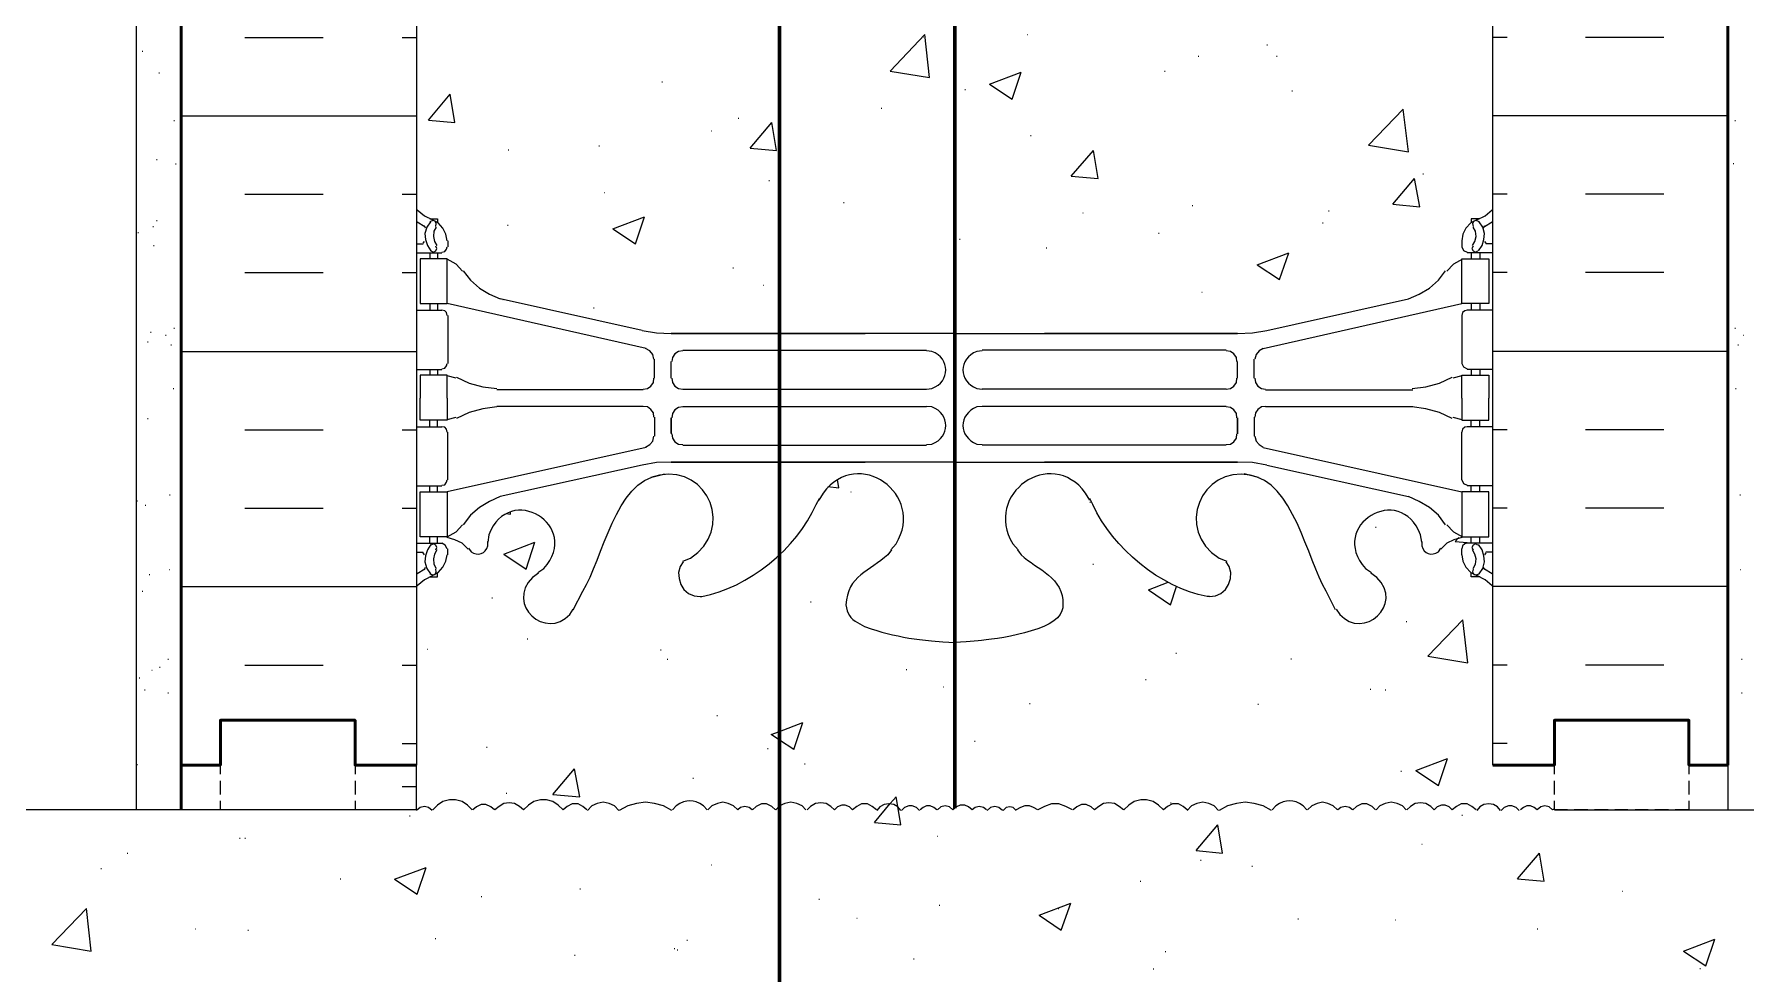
# Model space of a CAD drawing. Header units: millimetres. Extents: x 14 to 201, y 16 to 268.
# Drawn here: x 80 to 140.6, y 169.4 to 202.6 of the extents above; entities that cross this region are included whole.
import ezdxf

# ---------------------------------------------------------------- set-up
doc = ezdxf.new("R2010")
doc.units = ezdxf.units.MM
doc.header["$MEASUREMENT"] = 0
doc.layers.get('0').update_dxf_attribs({"linetype": 'CONTINUOUS'})

msp = doc.modelspace()

# ---------------------------------------------------------------- linework, layer by layer
at = {"color": 0, "linetype": 'Continuous', "lineweight": 15, "true_color": 0x000007}
for p, q in [((83.651, 233.913), (83.651, 175.175)), ((93.599, 196.003), (93.874, 195.834)), ((93.895, 195.77), (93.853, 195.855)), ((131.381, 195.855), (131.339, 195.77)), ((131.381, 195.834), (131.657, 196.003)), ((93.578, 195.22), (93.811, 195.22)), ((93.811, 195.241), (93.853, 195.305)), ((94.679, 195.326), (94.679, 195.114)), ((130.577, 195.326), (130.577, 195.114)), ((131.381, 195.305), (131.424, 195.241)), ((131.678, 195.22), (131.424, 195.22)), ((93.578, 194.903), (94.467, 194.903)), ((94.043, 194.903), (94.043, 194.691)), ((94.319, 194.903), (94.319, 194.691)), ((131.678, 194.903), (130.768, 194.903)), ((130.916, 194.903), (130.916, 194.691)), ((131.212, 194.903), (131.212, 194.691)), ((93.578, 192.871), (94.467, 192.871)), ((94.043, 193.103), (94.043, 192.871)), ((94.319, 193.103), (94.319, 192.871)), ((101.706, 191.516), (94.657, 193.103)), ((94.679, 192.68), (94.679, 190.987)), ((101.558, 192.151), (96.541, 193.273)), ((123.55, 191.516), (130.577, 193.103)), ((123.677, 192.151), (128.693, 193.273)), ((130.577, 192.68), (130.577, 190.987)), ((131.678, 192.871), (130.768, 192.871)), ((130.916, 193.103), (130.916, 192.871)), ((131.212, 193.103), (131.212, 192.871)), ((102.595, 192.045), (109.453, 192.045)), ((112.628, 192.045), (102.595, 192.045)), ((112.628, 192.045), (122.64, 192.045)), ((122.64, 192.045), (115.803, 192.045)), ((102.002, 190.458), (102.002, 191.135)), ((102.595, 190.458), (102.595, 191.05)), ((102.595, 190.479), (102.595, 191.029)), ((102.997, 191.452), (111.633, 191.452)), ((111.823, 191.41), (111.633, 191.431)), ((113.601, 191.431), (113.411, 191.41)), ((122.237, 191.452), (113.601, 191.452)), ((122.64, 190.458), (122.64, 191.05)), ((122.64, 190.479), (122.64, 191.029)), ((123.232, 190.458), (123.232, 191.135)), ((93.578, 190.775), (94.467, 190.775)), ((94.043, 190.775), (94.043, 190.563)), ((94.319, 190.775), (94.319, 190.563)), ((94.975, 190.458), (94.657, 190.542)), ((130.577, 190.542), (130.26, 190.458)), ((131.678, 190.775), (130.768, 190.775)), ((130.916, 190.775), (130.916, 190.563)), ((131.212, 190.775), (131.212, 190.563)), ((101.6, 190.055), (96.414, 190.055)), ((102.997, 190.077), (111.633, 190.077)), ((111.633, 190.077), (111.823, 190.098)), ((113.411, 190.098), (113.601, 190.077)), ((122.237, 190.077), (113.601, 190.077)), ((123.634, 190.055), (128.841, 190.055)), ((94.657, 188.997), (94.975, 189.082)), ((101.6, 189.463), (96.414, 189.463)), ((102.002, 189.082), (102.002, 188.404)), ((102.997, 189.463), (111.633, 189.463)), ((111.823, 189.442), (111.633, 189.463)), ((113.601, 189.463), (113.411, 189.442)), ((122.237, 189.463), (113.601, 189.463)), ((123.232, 189.082), (123.232, 188.404)), ((123.634, 189.463), (128.841, 189.463)), ((130.26, 189.082), (130.577, 188.997)), ((93.578, 188.743), (94.467, 188.743)), ((94.043, 188.743), (94.043, 188.976)), ((94.319, 188.743), (94.319, 188.976)), ((94.679, 186.859), (94.679, 188.553)), ((130.577, 186.859), (130.577, 188.553)), ((131.678, 188.743), (130.768, 188.743)), ((130.916, 188.743), (130.916, 188.976)), ((131.212, 188.743), (131.212, 188.976)), ((101.706, 188.002), (94.657, 186.436)), ((102.997, 188.087), (111.633, 188.087)), ((111.633, 188.108), (111.823, 188.129)), ((113.411, 188.129), (113.601, 188.108)), ((122.237, 188.087), (113.601, 188.087)), ((123.55, 188.002), (130.577, 186.436)), ((101.558, 187.388), (96.541, 186.267)), ((102.595, 187.494), (109.453, 187.494)), ((112.628, 187.494), (102.595, 187.494)), ((112.628, 187.494), (122.64, 187.494)), ((122.64, 187.494), (115.803, 187.494)), ((123.677, 187.388), (128.693, 186.267)), ((93.578, 186.648), (94.467, 186.648)), ((94.043, 186.436), (94.043, 186.648)), ((94.319, 186.436), (94.319, 186.648)), ((102.171, 187.029), (101.875, 186.944)), ((102.193, 187.029), (102.362, 187.071)), ((123.063, 187.029), (122.873, 187.071)), ((123.38, 186.944), (123.084, 187.029)), ((131.678, 186.648), (130.768, 186.648)), ((130.916, 186.436), (130.916, 186.648)), ((131.212, 186.436), (131.212, 186.648)), ((107.717, 185.991), (107.844, 186.203)), ((107.971, 186.394), (107.823, 186.14)), ((117.411, 186.14), (117.263, 186.394)), ((117.517, 185.991), (117.411, 186.203)), ((94.043, 184.616), (94.043, 184.848)), ((94.319, 184.616), (94.319, 184.848)), ((96.139, 184.912), (96.097, 184.658)), ((129.159, 184.658), (129.117, 184.912)), ((130.916, 184.616), (130.916, 184.848)), ((131.212, 184.616), (131.212, 184.848)), ((93.578, 184.616), (94.467, 184.616)), ((93.578, 184.298), (93.811, 184.298)), ((93.853, 184.213), (93.811, 184.277)), ((94.679, 184.213), (94.679, 184.425)), ((95.419, 184.446), (95.504, 184.319)), ((96.097, 184.531), (96.097, 184.679)), ((110.384, 184.383), (110.257, 184.213)), ((110.363, 184.383), (110.553, 184.594)), ((114.681, 184.595), (114.872, 184.383)), ((129.159, 184.679), (129.159, 184.531)), ((129.752, 184.319), (129.836, 184.446)), ((130.577, 184.213), (130.577, 184.425)), ((131.678, 184.616), (130.768, 184.616)), ((131.424, 184.277), (131.381, 184.213)), ((131.678, 184.298), (131.424, 184.298)), ((93.874, 183.705), (93.599, 183.536)), ((93.853, 183.684), (93.895, 183.769)), ((97.875, 183.578), (98.086, 183.727)), ((102.997, 183.981), (103.272, 184.086)), ((121.984, 184.087), (122.259, 183.981)), ((127.169, 183.727), (127.381, 183.578)), ((131.339, 183.769), (131.381, 183.684)), ((131.657, 183.536), (131.381, 183.705)), ((97.896, 183.557), (97.684, 183.409)), ((127.572, 183.409), (127.36, 183.557)), ((99.124, 182.266), (99.462, 182.922)), ((103.611, 182.732), (103.674, 182.732)), ((121.645, 182.732), (121.56, 182.732)), ((126.111, 182.266), (125.772, 182.922)), ((98.997, 182.097), (99.124, 182.287)), ((126.132, 182.287), (126.259, 182.097)), ((86.635, 176.445), (86.635, 176.763)), ((86.635, 176.445), (86.635, 176.763)), ((91.398, 176.763), (91.398, 176.445)), ((91.398, 176.763), (91.398, 176.445)), ((133.858, 176.445), (133.858, 176.763)), ((133.858, 176.445), (133.858, 176.763)), ((138.62, 176.763), (138.62, 176.445)), ((138.62, 176.763), (138.62, 176.445)), ((139.996, 176.763), (139.996, 175.175)), ((86.635, 175.726), (86.635, 176.212)), ((86.635, 175.726), (86.635, 176.212)), ((91.398, 176.212), (91.398, 175.726)), ((91.398, 176.212), (91.398, 175.726)), ((133.858, 175.726), (133.858, 176.212)), ((133.858, 175.726), (133.858, 176.212)), ((138.62, 176.212), (138.62, 175.726)), ((138.62, 176.212), (138.62, 175.726)), ((87.82, 175.175), (87.334, 175.175)), ((87.82, 175.175), (87.334, 175.175)), ((88.54, 175.175), (88.053, 175.175)), ((88.54, 175.175), (88.053, 175.175)), ((89.239, 175.175), (88.773, 175.175)), ((89.239, 175.175), (88.773, 175.175)), ((89.958, 175.175), (89.493, 175.175)), ((89.958, 175.175), (89.493, 175.175)), ((90.678, 175.175), (90.191, 175.175)), ((90.678, 175.175), (90.191, 175.175)), ((135.043, 175.175), (134.556, 175.175)), ((135.043, 175.175), (134.556, 175.175)), ((135.763, 175.175), (135.276, 175.175)), ((135.763, 175.175), (135.276, 175.175)), ((136.461, 175.175), (135.996, 175.175)), ((136.461, 175.175), (135.996, 175.175)), ((137.181, 175.175), (136.715, 175.175)), ((137.181, 175.175), (136.715, 175.175)), ((137.901, 175.175), (137.414, 175.175)), ((137.901, 175.175), (137.414, 175.175))]:
    msp.add_line(p, q, dxfattribs=at)
at = {"color": 0, "linetype": 'Continuous', "lineweight": 53, "true_color": 0x000007}
for p, q in [((85.238, 176.763), (85.238, 233.913)), ((139.996, 176.763), (139.996, 233.913)), ((85.238, 176.763), (85.238, 175.175)), ((85.238, 176.763), (85.259, 176.763))]:
    msp.add_line(p, q, dxfattribs=at)
at = {"color": 0, "linetype": 'Continuous', "lineweight": 25, "true_color": 0x000007}
for p, q in [((93.578, 233.913), (93.578, 176.763)), ((131.678, 176.763), (131.678, 233.913)), ((93.578, 175.175), (93.578, 176.763)), ((93.578, 175.175), (49.594, 175.175)), ((133.858, 175.175), (175.641, 175.175))]:
    msp.add_line(p, q, dxfattribs=at)
at = {"color": 0, "linetype": 'Continuous', "lineweight": 60, "true_color": 0x000007}
for p, q in [((112.628, 175.239), (112.628, 230.738)), ((106.426, 92.054), (106.426, 228.685))]:
    msp.add_line(p, q, dxfattribs=at)
at = {"color": 0, "linetype": 'Continuous', "lineweight": 15, "true_color": 0x656565}
for p, q in [((87.503, 202.523), (90.276, 202.523)), ((93.07, 202.523), (93.578, 202.523)), ((110.342, 201.337), (111.57, 202.629)), ((111.506, 202.544), (111.527, 202.544)), ((111.739, 201.104), (111.57, 202.628)), ((115.189, 202.628), (115.21, 202.628)), ((132.186, 202.523), (131.678, 202.523)), ((137.732, 202.523), (134.959, 202.523)), ((83.862, 202.036), (83.884, 202.036)), ((121.243, 201.866), (121.264, 201.866)), ((123.677, 202.269), (123.698, 202.269)), ((124.016, 201.866), (124.037, 201.866)), ((84.455, 201.274), (84.476, 201.274)), ((110.342, 201.337), (111.739, 201.104)), ((113.856, 200.872), (114.977, 201.295)), ((114.66, 200.342), (114.977, 201.295)), ((120.057, 201.337), (120.079, 201.337)), ((102.256, 200.956), (102.277, 200.956)), ((112.988, 200.681), (113.009, 200.681)), ((113.856, 200.872), (114.66, 200.342)), ((124.566, 200.639), (124.587, 200.639)), ((94.001, 199.602), (94.763, 200.512)), ((94.932, 199.517), (94.763, 200.512)), ((110.024, 200.025), (110.046, 200.025)), ((127.275, 198.713), (128.503, 199.983)), ((128.693, 198.48), (128.503, 199.983)), ((84.984, 199.581), (85.005, 199.581)), ((85.238, 199.75), (93.578, 199.75)), ((94.001, 199.602), (94.932, 199.517)), ((104.966, 199.665), (104.987, 199.665)), ((105.389, 198.607), (106.151, 199.517)), ((106.32, 198.522), (106.151, 199.517)), ((139.996, 199.75), (131.678, 199.75)), ((140.25, 199.581), (140.271, 199.581)), ((104.013, 199.221), (104.034, 199.221)), ((115.316, 199.051), (115.337, 199.051)), ((84.37, 198.205), (84.392, 198.205)), ((96.816, 198.543), (96.838, 198.543)), ((100.034, 198.691), (100.055, 198.691)), ((105.389, 198.607), (106.32, 198.522)), ((116.755, 197.612), (117.538, 198.522)), ((117.708, 197.527), (117.538, 198.522)), ((127.275, 198.713), (128.693, 198.48)), ((85.048, 198.056), (85.069, 198.056)), ((116.755, 197.612), (117.708, 197.527)), ((128.143, 196.617), (128.905, 197.527)), ((129.095, 196.533), (128.905, 197.527)), ((129.201, 197.697), (129.223, 197.697)), ((140.187, 198.057), (140.208, 198.057)), ((87.503, 196.977), (90.276, 196.977)), ((93.07, 196.977), (93.578, 196.977)), ((100.224, 197.04), (100.245, 197.04)), ((106.045, 197.464), (106.066, 197.464)), ((132.186, 196.977), (131.678, 196.977)), ((137.732, 196.977), (134.959, 196.977)), ((108.691, 196.681), (108.712, 196.681)), ((117.158, 196.321), (117.179, 196.321)), ((121.031, 196.575), (121.052, 196.575)), ((125.857, 196.384), (125.878, 196.384)), ((128.143, 196.617), (129.095, 196.533)), ((84.243, 195.834), (84.265, 195.834)), ((84.37, 196.046), (84.392, 196.046)), ((96.795, 195.876), (96.816, 195.876)), ((100.521, 195.749), (101.642, 196.173)), ((100.521, 195.749), (101.325, 195.22)), ((101.325, 195.22), (101.642, 196.173)), ((125.645, 195.961), (125.667, 195.961)), ((83.714, 195.622), (83.735, 195.622)), ((84.265, 195.157), (84.286, 195.157)), ((112.797, 195.389), (112.818, 195.389)), ((119.846, 195.601), (119.867, 195.601)), ((115.866, 195.072), (115.888, 195.072)), ((123.338, 194.479), (124.46, 194.903)), ((124.121, 193.95), (124.46, 194.903)), ((87.503, 194.204), (90.276, 194.204)), ((93.07, 194.204), (93.578, 194.204)), ((104.775, 194.373), (104.796, 194.373)), ((123.338, 194.479), (124.121, 193.95)), ((132.186, 194.204), (131.678, 194.204)), ((137.732, 194.204), (134.959, 194.204)), ((105.855, 193.76), (105.876, 193.76)), ((121.37, 193.506), (121.391, 193.506)), ((96.626, 193.252), (96.647, 193.252)), ((99.843, 192.955), (99.864, 192.955)), ((84.159, 192.088), (84.18, 192.088)), ((84.984, 192.236), (85.005, 192.236)), ((140.25, 192.236), (140.271, 192.236)), ((84.053, 191.749), (84.074, 191.749)), ((84.688, 191.982), (84.709, 191.982)), ((84.878, 191.643), (84.9, 191.643)), ((140.356, 191.643), (140.377, 191.643)), ((140.547, 191.982), (140.568, 191.982)), ((85.238, 191.41), (93.578, 191.41)), ((139.996, 191.41), (131.678, 191.41)), ((84.963, 190.098), (84.984, 190.098)), ((140.271, 190.098), (140.293, 190.098)), ((84.053, 189.039), (84.074, 189.039)), ((87.503, 188.637), (90.276, 188.637)), ((93.07, 188.637), (93.578, 188.637)), ((132.186, 188.637), (131.678, 188.637)), ((137.732, 188.637), (134.959, 188.637)), ((108.141, 186.626), (108.522, 186.584)), ((108.522, 186.584), (108.479, 186.88)), ((83.672, 186.119), (83.693, 186.119)), ((84.836, 186.33), (84.857, 186.33)), ((108.945, 186.436), (108.966, 186.436)), ((117.411, 186.076), (117.433, 186.076)), ((140.42, 186.33), (140.441, 186.33)), ((83.968, 185.97), (83.989, 185.97)), ((87.503, 185.864), (90.276, 185.864)), ((93.07, 185.864), (93.578, 185.864)), ((96.753, 185.674), (96.901, 185.653)), ((96.901, 185.653), (96.901, 185.737)), ((132.186, 185.864), (131.678, 185.864)), ((137.732, 185.864), (134.959, 185.864)), ((127.529, 185.187), (127.55, 185.187)), ((130.344, 184.679), (130.471, 184.827)), ((96.668, 184.235), (97.769, 184.658)), ((96.668, 184.235), (97.451, 183.705)), ((97.451, 183.705), (97.769, 184.658)), ((130.344, 184.679), (130.916, 184.637)), ((84.815, 183.684), (84.836, 183.684)), ((117.517, 183.875), (117.538, 183.875)), ((140.441, 183.684), (140.462, 183.684)), ((84.116, 183.515), (84.138, 183.515)), ((85.238, 183.092), (93.578, 183.092)), ((119.486, 182.965), (120.184, 183.24)), ((120.269, 182.435), (120.481, 183.092)), ((139.996, 183.092), (131.678, 183.092)), ((83.862, 182.922), (83.884, 182.922)), ((96.245, 182.689), (96.266, 182.689)), ((107.527, 182.541), (107.548, 182.541)), ((119.486, 182.965), (120.269, 182.435)), ((128.609, 181.843), (128.63, 181.843)), ((129.371, 180.615), (130.619, 181.906)), ((130.789, 180.382), (130.619, 181.906)), ((97.494, 181.229), (97.515, 181.229)), ((93.959, 180.869), (93.98, 180.869)), ((102.214, 180.848), (102.235, 180.848)), ((120.459, 180.721), (120.481, 180.721)), ((129.371, 180.615), (130.789, 180.382)), ((84.201, 180.128), (84.222, 180.128)), ((84.476, 180.234), (84.497, 180.234)), ((84.773, 180.509), (84.794, 180.509)), ((87.503, 180.298), (90.276, 180.298)), ((93.07, 180.298), (93.578, 180.298)), ((102.447, 180.509), (102.468, 180.509)), ((110.913, 180.149), (110.934, 180.149)), ((124.523, 180.53), (124.545, 180.53)), ((132.186, 180.298), (131.678, 180.298)), ((137.732, 180.298), (134.959, 180.298)), ((140.483, 180.509), (140.504, 180.509)), ((83.757, 179.853), (83.778, 179.853)), ((83.947, 179.43), (83.968, 179.43)), ((112.226, 179.536), (112.247, 179.536)), ((119.38, 179.79), (119.401, 179.79)), ((127.339, 179.451), (127.36, 179.451)), ((127.868, 179.43), (127.889, 179.43)), ((84.773, 179.324), (84.794, 179.324)), ((115.274, 178.943), (115.295, 178.943)), ((123.359, 178.922), (123.38, 178.922)), ((140.483, 179.324), (140.504, 179.324)), ((104.203, 178.52), (104.225, 178.52)), ((106.934, 177.313), (107.251, 178.266)), ((113.326, 177.609), (113.347, 177.609)), ((93.07, 177.525), (93.578, 177.525)), ((96.054, 177.398), (96.075, 177.398)), ((106.003, 177.355), (106.024, 177.355)), ((128.947, 176.572), (130.069, 176.996)), ((129.752, 176.043), (130.069, 176.996)), ((132.186, 177.525), (131.678, 177.525)), ((83.672, 176.784), (83.693, 176.784)), ((98.404, 175.726), (99.166, 176.636)), ((107.315, 176.805), (107.336, 176.805)), ((128.418, 176.551), (128.439, 176.551)), ((128.947, 176.572), (129.752, 176.043)), ((93.07, 176.001), (93.578, 176.001)), ((96.753, 175.768), (96.774, 175.768)), ((103.357, 176.297), (103.378, 176.297)), ((102.764, 175.323), (102.637, 175.175)), ((103.865, 175.175), (103.738, 175.323)), ((109.791, 174.731), (110.342, 175.408)), ((110.342, 175.408), (110.553, 175.641)), ((110.617, 175.302), (110.553, 175.641)), ((110.723, 174.646), (110.617, 175.302)), ((120.269, 175.429), (120.29, 175.429)), ((123.994, 175.323), (123.867, 175.175)), ((125.095, 175.175), (124.968, 175.323)), ((93.324, 174.964), (93.345, 174.964)), ((109.791, 174.731), (110.723, 174.646)), ((121.179, 173.736), (121.941, 174.646)), ((122.11, 173.651), (121.941, 174.646)), ((130.577, 174.985), (130.598, 174.985)), ((87.313, 174.18), (87.334, 174.18)), ((87.503, 174.18), (87.524, 174.18)), ((112.014, 174.244), (112.035, 174.244)), ((129.159, 173.969), (129.18, 173.969)), ((83.333, 173.651), (83.354, 173.651)), ((121.179, 173.736), (122.11, 173.651)), ((121.327, 173.397), (121.349, 173.397)), ((132.546, 172.741), (133.329, 173.651)), ((133.498, 172.657), (133.329, 173.651)), ((82.402, 173.101), (82.423, 173.101)), ((90.869, 172.741), (90.89, 172.741)), ((92.795, 172.72), (93.916, 173.143)), ((92.795, 172.72), (93.599, 172.191)), ((93.599, 172.191), (93.916, 173.143)), ((104.013, 173.228), (104.034, 173.228)), ((123.148, 173.186), (123.169, 173.186)), ((132.546, 172.741), (133.498, 172.657)), ((95.864, 172.106), (95.885, 172.106)), ((99.356, 172.381), (99.378, 172.381)), ((119.19, 172.656), (119.211, 172.656)), ((136.25, 172.297), (136.271, 172.297)), ((80.666, 170.413), (81.894, 171.683)), ((82.063, 170.18), (81.894, 171.683)), ((107.823, 172.021), (107.844, 172.021)), ((112.078, 171.81), (112.099, 171.81)), ((115.612, 171.45), (116.734, 171.873)), ((116.29, 171.683), (116.311, 171.683)), ((116.396, 170.921), (116.734, 171.873)), ((85.746, 170.963), (85.767, 170.963)), ((87.609, 170.921), (87.63, 170.921)), ((109.157, 171.344), (109.178, 171.344)), ((115.612, 171.45), (116.396, 170.921)), ((124.778, 171.323), (124.799, 171.323)), ((128.228, 171.281), (128.249, 171.281)), ((133.244, 170.963), (133.265, 170.963)), ((80.666, 170.413), (82.063, 170.18)), ((94.234, 170.624), (94.255, 170.624)), ((102.701, 170.265), (102.722, 170.265)), ((103.145, 170.561), (103.166, 170.561)), ((138.43, 170.18), (139.531, 170.603)), ((139.213, 169.651), (139.531, 170.603)), ((99.166, 170.032), (99.187, 170.032)), ((102.807, 170.222), (102.828, 170.222)), ((111.167, 169.905), (111.189, 169.905)), ((120.079, 170.159), (120.1, 170.159)), ((138.43, 170.18), (139.213, 169.651)), ((119.655, 169.545), (119.676, 169.545)), ((139.002, 169.566), (139.023, 169.566))]:
    msp.add_line(p, q, dxfattribs=at)
at = {"color": 0, "linetype": 'Continuous', "lineweight": 15, "true_color": 0x000007}
for points in [[(93.599, 196.427), (93.853, 196.215), (94.149, 196.067)], [(131.106, 196.067), (131.403, 196.215), (131.657, 196.427)], [(94.065, 196.003), (93.938, 195.813), (93.874, 195.58), (93.895, 195.368), (93.959, 195.157), (94.086, 194.966)], [(94.043, 196.109), (94.319, 196.109), (94.319, 195.982)], [(94.255, 195.834), (94.276, 195.94), (94.234, 196.024), (94.149, 196.046), (94.043, 196.003)], [(94.657, 195.326), (94.615, 195.559), (94.509, 195.77), (94.34, 195.961), (94.128, 196.067)], [(94.276, 195.813), (94.192, 195.665), (94.171, 195.474), (94.213, 195.305), (94.298, 195.157)], [(131.106, 196.067), (130.895, 195.961), (130.725, 195.77), (130.619, 195.559), (130.577, 195.326)], [(131.212, 196.109), (130.916, 196.109), (130.916, 195.982)], [(131.191, 196.003), (131.085, 196.046), (131.001, 196.024), (130.958, 195.94), (130.979, 195.834)], [(130.958, 195.157), (131.043, 195.305), (131.085, 195.474), (131.064, 195.665), (130.979, 195.813)], [(131.17, 194.966), (131.297, 195.157), (131.36, 195.368), (131.381, 195.58), (131.318, 195.813), (131.191, 196.003)], [(94.086, 194.966), (94.171, 194.924), (94.255, 194.966), (94.298, 195.051), (94.255, 195.135)], [(94.467, 194.924), (94.573, 194.945), (94.636, 195.03), (94.657, 195.114)], [(130.577, 195.114), (130.641, 194.987), (130.768, 194.924)], [(130.979, 195.135), (130.937, 195.051), (130.979, 194.966), (131.064, 194.924), (131.149, 194.966)], [(95.208, 194.246), (94.975, 194.5), (94.657, 194.67)], [(130.598, 194.67), (130.281, 194.5), (130.048, 194.246)], [(95.229, 194.268), (95.483, 193.929), (95.8, 193.654), (96.16, 193.442), (96.541, 193.273)], [(128.693, 193.273), (129.074, 193.442), (129.434, 193.654), (129.752, 193.929), (130.006, 194.268)], [(94.657, 192.68), (94.636, 192.786), (94.573, 192.849), (94.467, 192.871)], [(130.768, 192.871), (130.683, 192.849), (130.598, 192.786), (130.577, 192.68)], [(101.558, 192.151), (102.066, 192.066), (102.595, 192.045)], [(122.64, 192.045), (123.169, 192.066), (123.677, 192.151)], [(101.981, 191.135), (101.939, 191.304), (101.833, 191.431), (101.685, 191.516)], [(123.55, 191.516), (123.402, 191.431), (123.296, 191.304), (123.253, 191.135)], [(94.467, 190.796), (94.573, 190.818), (94.636, 190.902), (94.657, 190.987)], [(102.997, 191.431), (102.849, 191.41), (102.722, 191.325), (102.637, 191.198), (102.616, 191.05)], [(122.618, 191.05), (122.597, 191.198), (122.513, 191.325), (122.386, 191.41), (122.237, 191.431)], [(130.577, 190.987), (130.641, 190.86), (130.768, 190.796)], [(94.657, 189.759), (94.657, 190.563), (93.705, 190.563), (93.705, 189.759)], [(94.996, 190.5), (95.441, 190.288), (95.927, 190.161), (96.414, 190.098)], [(101.6, 190.077), (101.748, 190.098), (101.875, 190.182), (101.96, 190.309), (101.981, 190.458)], [(102.616, 190.458), (102.637, 190.309), (102.722, 190.182), (102.849, 190.098), (102.997, 190.077)], [(122.237, 190.077), (122.386, 190.098), (122.513, 190.182), (122.597, 190.309), (122.618, 190.458)], [(123.253, 190.458), (123.275, 190.309), (123.359, 190.182), (123.486, 190.098), (123.634, 190.077)], [(128.82, 190.098), (129.307, 190.161), (129.794, 190.288), (130.238, 190.5)], [(130.577, 189.759), (130.577, 190.563), (131.53, 190.563), (131.53, 189.759)], [(94.657, 189.759), (94.657, 188.976), (93.705, 188.976), (93.705, 189.759)], [(130.577, 189.759), (130.577, 188.976), (131.53, 188.976), (131.53, 189.759)], [(96.414, 189.442), (95.927, 189.378), (95.441, 189.251), (94.996, 189.039)], [(101.981, 189.082), (101.96, 189.23), (101.875, 189.357), (101.748, 189.442), (101.6, 189.463)], [(102.595, 188.51), (102.595, 189.061), (102.595, 188.489)], [(102.997, 189.442), (102.849, 189.42), (102.722, 189.336), (102.637, 189.209), (102.616, 189.061)], [(122.618, 189.061), (122.597, 189.209), (122.513, 189.336), (122.386, 189.42), (122.237, 189.442)], [(122.64, 188.51), (122.64, 189.061), (122.64, 188.489)], [(123.634, 189.463), (123.486, 189.442), (123.359, 189.357), (123.275, 189.23), (123.253, 189.082)], [(130.238, 189.039), (129.794, 189.251), (129.307, 189.378), (128.82, 189.442)], [(94.657, 188.553), (94.636, 188.658), (94.573, 188.722), (94.467, 188.743)], [(102.616, 188.489), (102.637, 188.341), (102.722, 188.214), (102.849, 188.129), (102.997, 188.108)], [(122.237, 188.108), (122.386, 188.129), (122.513, 188.214), (122.597, 188.341), (122.618, 188.489)], [(130.768, 188.743), (130.683, 188.722), (130.598, 188.659), (130.577, 188.553)], [(101.685, 188.023), (101.833, 188.108), (101.939, 188.235), (101.981, 188.404)], [(123.253, 188.404), (123.296, 188.235), (123.402, 188.108), (123.55, 188.023)], [(102.595, 187.494), (102.066, 187.473), (101.558, 187.388)], [(123.677, 187.388), (123.169, 187.473), (122.64, 187.494)], [(94.467, 186.669), (94.573, 186.69), (94.636, 186.775), (94.657, 186.859)], [(130.577, 186.859), (130.641, 186.732), (130.768, 186.669)], [(96.541, 186.267), (96.16, 186.097), (95.8, 185.886), (95.483, 185.61), (95.229, 185.272)], [(130.006, 185.272), (129.752, 185.61), (129.434, 185.886), (129.074, 186.097), (128.693, 186.267)], [(94.657, 184.848), (94.975, 185.018), (95.208, 185.272)], [(95.398, 184.404), (95.187, 184.616), (94.932, 184.743), (94.657, 184.827)], [(130.577, 184.827), (130.302, 184.743), (130.048, 184.616), (129.836, 184.404)], [(130.048, 185.272), (130.281, 185.018), (130.598, 184.848)], [(94.086, 184.573), (93.959, 184.383), (93.895, 184.171), (93.874, 183.96), (93.938, 183.727), (94.065, 183.536)], [(94.255, 184.383), (94.298, 184.468), (94.255, 184.552), (94.171, 184.595), (94.086, 184.552)], [(94.128, 183.473), (94.34, 183.578), (94.509, 183.769), (94.615, 183.981), (94.657, 184.213)], [(94.298, 184.383), (94.213, 184.235), (94.171, 184.065), (94.192, 183.875), (94.276, 183.727)], [(94.657, 184.425), (94.594, 184.552), (94.467, 184.616)], [(114.85, 184.383), (114.914, 184.298), (114.977, 184.213)], [(130.768, 184.616), (130.683, 184.595), (130.598, 184.531), (130.577, 184.425)], [(130.577, 184.213), (130.619, 183.981), (130.725, 183.769), (130.895, 183.578), (131.106, 183.473)], [(131.149, 184.552), (131.064, 184.595), (130.979, 184.552), (130.937, 184.468), (130.979, 184.383)], [(130.979, 183.727), (131.064, 183.875), (131.085, 184.065), (131.043, 184.235), (130.958, 184.383)], [(131.191, 183.536), (131.318, 183.727), (131.381, 183.96), (131.36, 184.171), (131.297, 184.383), (131.17, 184.573)], [(94.043, 183.536), (94.149, 183.494), (94.234, 183.515), (94.276, 183.6), (94.255, 183.705)], [(103.018, 183.959), (102.912, 183.79), (102.849, 183.578), (102.87, 183.367), (102.933, 183.155), (103.039, 182.986), (103.209, 182.838), (103.399, 182.753), (103.611, 182.732)], [(121.645, 182.732), (121.857, 182.753), (122.047, 182.838), (122.216, 182.986), (122.322, 183.155), (122.386, 183.367), (122.407, 183.578), (122.343, 183.79), (122.237, 183.96)], [(130.979, 183.705), (130.958, 183.6), (131.001, 183.515), (131.085, 183.494), (131.191, 183.536)], [(94.149, 183.473), (93.853, 183.324), (93.599, 183.113)], [(94.043, 183.43), (94.319, 183.43), (94.319, 183.557)], [(131.212, 183.43), (130.916, 183.43), (130.916, 183.557)], [(131.657, 183.113), (131.403, 183.324), (131.106, 183.473)], [(108.776, 182.435), (108.818, 182.224), (108.86, 182.139)], [(116.459, 182.435), (116.459, 182.33), (116.417, 182.224)], [(109.432, 181.673), (109.665, 181.589), (109.876, 181.525)], [(111.379, 181.208), (111.802, 181.165), (112.205, 181.123), (112.628, 181.102)], [(113.453, 181.165), (113.03, 181.123), (112.628, 181.102)], [(87.101, 175.175), (86.635, 175.175), (86.635, 175.493)], [(87.101, 175.175), (86.635, 175.175), (86.635, 175.493)], [(91.398, 175.493), (91.398, 175.175), (90.911, 175.175)], [(91.398, 175.493), (91.398, 175.175), (90.911, 175.175)], [(134.324, 175.175), (133.858, 175.175), (133.858, 175.493)], [(134.324, 175.175), (133.858, 175.175), (133.858, 175.493)], [(138.62, 175.493), (138.62, 175.175), (138.134, 175.175)], [(138.62, 175.493), (138.62, 175.175), (138.134, 175.175)]]:
    msp.add_lwpolyline(points, dxfattribs=at)
for points in [[(93.705, 193.103), (94.657, 193.103), (94.657, 194.691), (93.705, 194.691)], [(131.53, 193.103), (130.577, 193.103), (130.577, 194.691), (131.53, 194.691)], [(93.705, 186.436), (94.657, 186.436), (94.657, 184.848), (93.705, 184.848)], [(131.53, 186.436), (130.577, 186.436), (130.577, 184.848), (131.53, 184.848)]]:
    msp.add_lwpolyline(points, close=True, dxfattribs=at)
at = {"color": 0, "linetype": 'Continuous', "lineweight": 53, "true_color": 0x000007}
for points in [[(93.578, 176.763), (91.398, 176.763), (91.398, 178.35), (86.635, 178.35), (86.635, 176.763), (85.238, 176.763)], [(131.678, 176.763), (133.858, 176.763), (133.858, 178.35), (138.62, 178.35), (138.62, 176.763), (139.996, 176.763)]]:
    msp.add_lwpolyline(points, dxfattribs=at)
at = {"color": 0, "linetype": 'Continuous', "lineweight": 15, "true_color": 0x656565}
for points in [[(106.13, 177.842), (106.426, 177.948), (107.251, 178.266)], [(106.934, 177.313), (106.426, 177.652), (106.13, 177.842)], [(98.404, 175.726), (99.356, 175.641), (99.166, 176.636)], [(94.128, 175.154), (94.001, 175.26), (93.853, 175.302), (93.705, 175.26), (93.578, 175.154)], [(95.546, 175.175), (95.377, 175.345), (95.187, 175.472), (94.954, 175.535), (94.742, 175.535), (94.509, 175.472), (94.319, 175.345), (94.149, 175.175)], [(96.33, 175.175), (96.203, 175.281), (96.033, 175.366), (95.864, 175.366), (95.695, 175.281), (95.568, 175.175)], [(99.61, 175.175), (99.462, 175.302), (99.293, 175.387), (99.081, 175.387), (98.912, 175.302), (98.764, 175.175), (98.594, 175.345), (98.404, 175.472), (98.171, 175.535), (97.959, 175.535), (97.727, 175.472), (97.536, 175.345), (97.367, 175.175), (97.219, 175.302), (97.049, 175.408), (96.859, 175.429), (96.668, 175.408), (96.499, 175.302), (96.351, 175.175)], [(100.732, 175.154), (100.584, 175.323), (100.394, 175.408), (100.182, 175.45), (99.97, 175.408), (99.78, 175.323), (99.632, 175.154)], [(102.616, 175.154), (102.32, 175.323), (102.002, 175.408), (101.685, 175.45), (101.367, 175.408), (101.05, 175.323), (100.753, 175.154)], [(105.452, 175.175), (105.347, 175.26), (105.198, 175.302), (105.05, 175.26), (104.944, 175.175), (104.796, 175.323), (104.606, 175.408), (104.415, 175.45), (104.225, 175.408), (104.034, 175.323), (103.886, 175.175)], [(106.278, 175.175), (106.151, 175.302), (105.96, 175.387), (105.791, 175.387), (105.601, 175.302), (105.474, 175.175)], [(107.357, 175.175), (107.23, 175.323), (107.04, 175.408), (106.828, 175.45), (106.617, 175.408), (106.426, 175.323), (106.299, 175.175)], [(109.855, 175.175), (109.707, 175.302), (109.538, 175.387), (109.326, 175.387), (109.157, 175.302), (109.008, 175.175), (108.903, 175.281), (108.754, 175.345), (108.627, 175.345), (108.479, 175.281), (108.373, 175.175), (108.246, 175.302), (108.077, 175.408), (107.887, 175.429), (107.696, 175.408), (107.527, 175.302), (107.4, 175.175)], [(110.723, 175.154), (110.617, 175.281), (110.469, 175.366), (110.3, 175.387), (110.13, 175.366), (109.982, 175.281), (109.876, 175.154)], [(111.379, 175.154), (111.273, 175.26), (111.125, 175.323), (110.998, 175.323), (110.85, 175.26), (110.744, 175.154)], [(111.993, 175.175), (111.887, 175.26), (111.76, 175.323), (111.633, 175.323), (111.506, 175.26), (111.4, 175.175)], [(113.75, 175.175), (113.644, 175.26), (113.496, 175.302), (113.347, 175.26), (113.242, 175.175), (113.115, 175.281), (112.988, 175.345), (112.818, 175.345), (112.691, 175.281), (112.564, 175.175), (112.437, 175.281), (112.289, 175.323), (112.141, 175.281), (112.014, 175.175)], [(114.321, 175.154), (114.194, 175.26), (114.046, 175.302), (113.898, 175.26), (113.771, 175.154)], [(114.808, 175.154), (114.702, 175.26), (114.575, 175.281), (114.448, 175.26), (114.342, 175.154)], [(116.798, 175.175), (116.565, 175.302), (116.311, 175.387), (116.057, 175.387), (115.803, 175.302), (115.57, 175.175), (115.422, 175.26), (115.274, 175.323), (115.104, 175.323), (114.956, 175.26), (114.808, 175.175)], [(118.597, 175.175), (118.449, 175.302), (118.279, 175.408), (118.089, 175.429), (117.898, 175.408), (117.729, 175.302), (117.581, 175.175), (117.454, 175.281), (117.285, 175.366), (117.115, 175.366), (116.946, 175.281), (116.819, 175.175)], [(120.862, 175.175), (120.714, 175.302), (120.544, 175.387), (120.333, 175.387), (120.163, 175.302), (120.015, 175.175), (119.846, 175.345), (119.655, 175.472), (119.422, 175.535), (119.211, 175.535), (118.978, 175.472), (118.787, 175.345), (118.618, 175.175)], [(121.962, 175.154), (121.814, 175.323), (121.624, 175.408), (121.412, 175.45), (121.2, 175.408), (121.01, 175.323), (120.862, 175.154)], [(123.846, 175.154), (123.55, 175.323), (123.232, 175.408), (122.915, 175.45), (122.597, 175.408), (122.28, 175.323), (121.984, 175.154)], [(126.175, 175.175), (126.026, 175.323), (125.836, 175.408), (125.645, 175.45), (125.455, 175.408), (125.264, 175.323), (125.116, 175.175)], [(126.704, 175.175), (126.598, 175.26), (126.45, 175.302), (126.302, 175.26), (126.196, 175.175)], [(127.529, 175.175), (127.402, 175.302), (127.212, 175.387), (127.042, 175.387), (126.852, 175.302), (126.725, 175.175)], [(128.609, 175.175), (128.482, 175.323), (128.291, 175.408), (128.08, 175.45), (127.868, 175.408), (127.677, 175.323), (127.55, 175.175)], [(131.085, 175.175), (130.937, 175.302), (130.768, 175.387), (130.556, 175.387), (130.387, 175.302), (130.238, 175.175), (130.133, 175.281), (129.985, 175.345), (129.858, 175.345), (129.709, 175.281), (129.604, 175.175), (129.477, 175.302), (129.307, 175.408), (129.117, 175.429), (128.926, 175.408), (128.757, 175.302), (128.63, 175.175)], [(131.953, 175.154), (131.847, 175.281), (131.699, 175.366), (131.53, 175.387), (131.36, 175.366), (131.212, 175.281), (131.106, 175.154)], [(132.609, 175.154), (132.503, 175.26), (132.355, 175.323), (132.228, 175.323), (132.08, 175.26), (131.974, 175.154)], [(133.858, 175.218), (133.795, 175.175), (133.668, 175.281), (133.519, 175.323), (133.371, 175.281), (133.244, 175.175), (133.138, 175.26), (133.011, 175.323), (132.884, 175.323), (132.757, 175.26), (132.652, 175.175)]]:
    msp.add_lwpolyline(points, dxfattribs=at)
at = {"color": 0, "linetype": 'Continuous', "lineweight": 15, "true_color": 0x000007}
for points in [[(111.823, 190.098), (112.478, 190.346), (112.478, 191.162), (111.823, 191.41)], [(113.411, 191.41), (112.757, 191.162), (112.757, 190.346), (113.411, 190.098)], [(111.823, 188.129), (112.478, 188.378), (112.478, 189.193), (111.823, 189.442)], [(113.411, 189.442), (112.757, 189.193), (112.757, 188.378), (113.411, 188.129)], [(110.553, 184.594), (111.614, 186.354), (109.207, 188.064), (107.971, 186.394)], [(117.263, 186.394), (116.028, 188.064), (113.62, 186.355), (114.681, 184.595)], [(103.272, 184.086), (104.84, 185.082), (103.925, 187.376), (102.171, 187.029)], [(123.084, 187.029), (121.331, 187.376), (120.416, 185.082), (121.984, 184.087)], [(98.086, 183.727), (99.449, 185.238), (96.851, 186.818), (96.139, 184.912)], [(99.462, 182.922), (100.18, 184.067), (100.601, 186.818), (102.193, 187.029)], [(125.772, 182.922), (125.105, 184.057), (124.603, 186.821), (123.063, 187.029)], [(129.117, 184.912), (128.404, 186.818), (125.806, 185.238), (127.169, 183.727)], [(103.674, 182.732), (105.303, 183.036), (107.054, 184.432), (107.717, 185.991)], [(121.56, 182.732), (119.906, 183.058), (118.217, 184.425), (117.517, 185.991)], [(95.504, 184.319), (95.754, 184.156), (96.019, 184.225), (96.097, 184.531)], [(110.257, 184.213), (109.635, 183.631), (108.818, 183.473), (108.776, 182.435)], [(114.977, 184.213), (115.553, 183.682), (116.489, 183.403), (116.459, 182.435)], [(129.159, 184.531), (129.237, 184.225), (129.502, 184.156), (129.752, 184.319)], [(97.684, 183.409), (96.701, 182.441), (98.165, 181.177), (98.997, 182.097)], [(126.259, 182.097), (127.091, 181.177), (128.555, 182.441), (127.572, 183.409)], [(108.86, 182.139), (108.936, 181.909), (109.244, 181.791), (109.432, 181.673)], [(116.417, 182.224), (116.267, 181.512), (114.035, 181.209), (113.453, 181.165)], [(109.876, 181.525), (110.336, 181.388), (110.903, 181.261), (111.379, 181.208)]]:
    msp.add_open_spline(points, degree=3, dxfattribs=at)
at = {"color": 0, "linetype": 'Continuous', "lineweight": 15, "true_color": 0x656565}
for points in [[(103.738, 175.323), (103.359, 175.563), (103.143, 175.563), (102.764, 175.323)], [(124.968, 175.323), (124.589, 175.563), (124.373, 175.563), (123.994, 175.323)]]:
    msp.add_open_spline(points, degree=3, dxfattribs=at)

doc.saveas('drawing.dxf')
